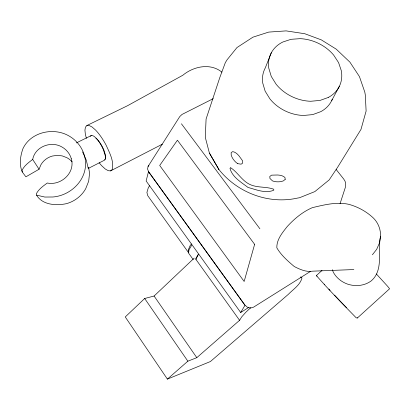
<?xml version="1.0" encoding="UTF-8"?>
<svg xmlns="http://www.w3.org/2000/svg" width="410" height="410" viewBox="0 0 410 410"><rect width="100%" height="100%" fill="white"/><g stroke="black" fill="none" stroke-linecap="round" stroke-linejoin="round"><path stroke-width="0.61" d="M76.352 142.916L91.286 135.546L92.527 135.541L94.136 136.386L96.007 138.032A15.149 4.823 62.7 0 1 101.829 146.431L103.387 149.727L105.252 155.703A12.244 3.91 62.7 0 1 104.253 160.31L88.268 168.448L88.309 167.7M353.851 269.56L312.584 271.169C306.101 272.271 299.894 269.416 294.272 266.526C287.81 261.057 281.075 255.174 276.827 247.814C276.586 239.481 282.418 232.634 287.297 226.469C294.385 218.73 302.636 211.847 312.333 207.655C324.12 204.882 336.651 201.638 348.736 204.308C357.925 206.819 366.484 211.509 373.413 218.064A25.292 24.128 -63 0 1 380.562 236.186C377.349 250.618 384.037 269.98 371.193 280.917C364.449 285.903 355.444 286.733 347.598 284.125A26.496 24.21 2.8 0 1 333.402 272.44L332.325 269.713M380.557 236.186L379.486 242.956L376.698 249.306L372.393 254.779M213.226 98.656L182.004 114.446L179.744 116.604L148.097 166.383L147.538 168.997L148.553 171.647L244.985 305.153L247.471 307.285L250.587 308.033L253.493 307.198L310.575 271.343M340.059 203.673L345.369 187.324L345.594 182.957L345.01 181.143L343.693 179.021L336.169 169.509M72.114 161.837A19.649 18.875 -11.7 0 0 66.84 157.665L62.217 155.902L57.277 155.349L52.362 156.041A18.691 17.953 -11.6 0 0 40.908 164.764L39.063 169.238L25.892 176.828L22.278 171.995L22.094 170.258C24.308 165.604 28.659 162.462 32.697 159.459C34.942 146.816 50.809 140.681 61.633 146.816A20.695 19.829 -11.3 0 1 71.202 158.393M271.343 52.731L265.306 67.85A36.039 28.972 24.5 0 0 262.743 83.066L265.147 91.163L269.872 98.836A37.469 30.104 24.6 0 0 303.605 115.466L312.717 114.605L320.794 111.653A36.044 28.972 24.6 0 0 332.254 99.363M195.918 259.668L197.646 255.625L198.691 254.215M331.731 100.527L339.424 86.177M191.66 245.231L188.995 249.839L188.564 253.098L193.248 259.643M240.69 312.497L244.985 305.306L148.482 171.693L146.139 180.989L240.69 312.497L248.737 307.454M195.544 258.976L198.276 254.436M149.547 185.756L148.271 187.841L146.913 192.454L147.743 195.657L188.646 252.801L188.205 250.1L189.973 245.928L191.403 243.965M194.222 258.095L154.088 296.03L144.674 298.5L125.255 316.95L167.398 379.112L187.857 361.179L196.8 357.674L239.583 320.312L241.674 316.925L245.949 312.143L250.746 307.664M221.918 72.165C210.325 62.699 193.566 66.374 182.814 75.255L127.659 105.647L86.853 125.547L85.434 127.161L84.931 130.18L85.362 134.383L86.392 138.344M148.097 166.383L148.891 165.63M376.359 273.972L387.163 285.785A28.659 0.876 46.2 0 1 389.5 288.871L357.351 318.016L356.208 317.817L341.31 302.544A29.961 0.446 46.5 0 1 325.586 285.872L316.366 275.587L322.029 270.395M99.128 162.714A27.906 8.953 62.8 0 0 101.895 165.917L105.267 168.992L108.235 170.693L110.592 170.893L112.166 169.545C114.272 161.191 109.552 152.915 106.272 145.483A27.695 8.83 62.7 0 0 95.494 129.985L92.05 126.982L89.103 125.48L86.853 125.547M110.592 170.893L162.386 144.171M167.398 379.112L210.402 361.543L288.327 294.344C293.176 289.332 300.166 285.042 302.001 277.949L300.515 276.94M71.202 158.393C75.758 172.564 61.049 185.94 47.283 183.024C43.24 185.991 38.894 189.03 36.434 193.525L36.526 195.119L44.808 197.046L52.916 196.995C73.262 195.324 90.728 175.644 84.199 154.831A34.696 33.246 -11.3 0 0 68.168 135.49C52.818 127.182 30.653 132.21 22.975 148.594L22.95 148.645C20.31 156.005 19.06 164.615 22.278 171.995M237.687 163.651L241.131 164.184L242.71 163.042L242.582 160.787L240.239 157.578A8.487 4.008 53.3 0 0 232.583 151.664L231.153 152.638L231.204 155.113A8.513 4.028 53.3 0 0 237.687 163.646M95.879 138.175L97.155 139.297A13.75 4.392 62.7 0 1 102.433 146.913L103.848 149.901L105.534 155.323A11.111 3.557 62.7 0 1 104.627 159.5M316.366 275.587L317.032 276.181M346.542 307.654L342.786 303.8M218.848 169.422C237.164 192.556 268.432 204.61 297.424 198.091L299.495 197.748L314.859 191.588L329.158 179.928L337.63 167.244L360.99 129.391L366.115 111.054L365.305 94.961L364.808 92.132L359.442 76.598L349.93 62.166L336.22 49.144L321.291 39.857L304.768 33.728L286.134 30.888L268.724 32.093L252.908 37.182L236.975 47.555L227.089 59.778L225.346 62.597L219.842 77.434L206.086 119.038L205.287 137.304L209.392 153.063L218.848 169.422L209.392 153.063M342.355 303.354L339.347 300.217A17.876 0.266 46.5 0 1 334.545 295.154M328.846 289.055L330.065 290.377M88.268 168.448L86.238 160.054L84.363 155.877M36.526 195.119C42.42 205.108 56.303 205.835 66.492 203.652A31.339 30.104 -11.6 0 0 85.659 188.79L88.668 181.256L89.559 173.24L88.673 167.731M181.43 123.789L259.894 228.78M195.995 259.489L239.583 320.312M324.479 284.151L324.735 284.519M154.088 296.03L196.8 357.674M144.674 298.5L187.857 361.179M32.697 159.459L39.063 169.238M82.574 151.936L84.111 155.318M357.341 317.735L357.351 318.016M90.497 136.392A12.238 3.9 62.8 0 1 91.286 135.546M254.625 244.35L244.15 281.465L159.695 165.455L177.427 140.21L254.625 244.35M285.196 179.421L283.274 180.923A8.533 4.151 0.5 0 1 272.532 180.923L269.934 178.468L269.795 176.464L271.579 175.157L275.489 175.049A8.513 4.126 0.5 0 1 285.006 177.632L285.196 179.421M230.743 167.787L229.979 168.325C232.203 177.135 241.249 182.235 248.009 187.447C256.122 189.589 265.644 193.853 273.829 190.158L273.726 189.22C266.136 186.345 257.08 188.082 249.475 184.269C241.803 180.451 237.585 172.226 230.743 167.787M328.287 97.452L320.036 100.424L310.718 101.265A38.391 30.53 24.5 0 1 276.13 84.24L271.266 76.424L268.781 68.183A36.931 29.382 24.5 0 1 282.874 41.994L291.059 39.309L300.151 38.658A38.432 30.596 24.5 0 1 333.658 55.089L338.583 62.622L341.299 70.669A36.931 29.387 24.6 0 1 328.287 97.452"/></g></svg>
